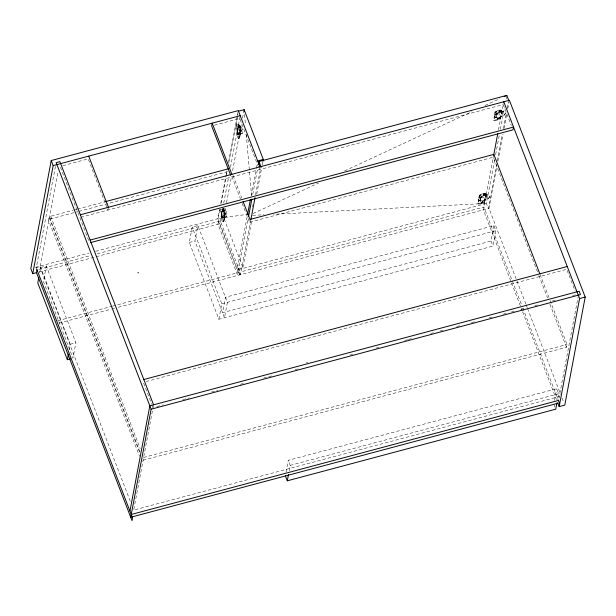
<?xml version="1.0" encoding="UTF-8"?>
<svg xmlns="http://www.w3.org/2000/svg" width="616" height="616" viewBox="0 0 616 616"><rect width="100%" height="100%" fill="white"/><g stroke="black" fill="none" stroke-linecap="round" stroke-linejoin="round"><path stroke-width="0.46" stroke-dasharray="3.08 2.31" d="M238.038 133.48C239.701 135.713 235.997 132.14 238.276 134.442M239.193 127.404L238.6 126.072L239.016 127.92L238.916 126.503L239.116 127.443L239.662 127.281L239.385 126.38L239.616 127.343M237.861 130.423L237.229 133.218L237.969 135.035L237.66 133.364L237.199 133.495L237.93 135.05M55.44 166.397L36.259 267.906L40.002 266.905L57.935 171.972M39.663 272.95L40.695 267.498L46.308 266.004L75.876 342.758L72.957 358.196L43.39 281.443L46.308 266.004M139.994 452.175L50.181 219.019L50.704 216.239L72.919 210.31M69.231 349.703L70.263 344.252L40.695 267.498M108.247 208.208L107.9 210.064L107.207 208.27M153.392 405.752L133.68 510.102L559.282 396.512L578.108 296.881M493.909 225.602L490.998 241.041L222.538 312.689L225.456 297.251L493.909 225.602L495.865 230.669L492.946 246.1L218.88 319.25L189.312 242.496L192.231 227.058L197.844 225.564L227.404 302.317L224.486 317.748L194.925 240.995L197.844 225.564M97.205 253.815L220.351 220.944L240.063 272.11L239.539 274.89L217.879 218.665L219.65 209.271M220.72 203.626L226.041 175.445M226.218 174.505L226.934 170.748M228.705 161.346L237.229 116.247M237.406 115.308L238.292 110.611M219.866 209.833L218.095 219.227L223.708 217.725L246.446 214.43M221.113 203.249L226.08 176.946M226.257 176.007L227.15 171.31M228.744 162.847L237.976 113.991M221.929 214.73L221.267 211.558L221.675 209.394L224.794 208.562L226.911 213.144L226.711 216.77L222.838 217.456L221.483 213.945L224.917 213.028L226.711 216.77M237.684 131.37L237.014 128.197L237.422 126.041L240.54 125.21L242.658 129.791L242.458 133.41L238.592 134.103L237.237 130.584L240.664 129.676L242.458 133.41M221.483 213.945C220.59 215.715 221.275 222.923 223.839 221.714L225.364 213.536L223.6 208.447M223.285 217.679L223.485 214.06L222.13 210.549L222.569 208.231M237.237 130.584C236.359 132.332 237.021 139.57 239.585 138.361L241.102 130.33C241.102 127.689 238.384 121.167 237.876 127.189L239.231 130.708L239.031 134.326M222.669 208.693L219.827 223.724L39.232 271.925M223.731 203.049L228.705 176.746M230.476 167.352L240.24 115.669M222.106 213.775L221.66 216.239L222.022 218.441L221.452 216.732L222.083 217.132L222.022 218.441M222.753 210.379L223.192 208.062M238.5 127.027L239 124.594M224.917 213.028L224.386 210.726L224.794 208.562M240.664 129.676L240.132 127.366L240.54 125.21M225.479 208.331L223.708 217.725L242.873 267.49L237.26 268.992L247.209 216.37M226.549 202.695L231.516 176.384M232.586 170.748L241.634 122.83M242.527 118.133L243.944 110.618M218.88 319.25L221.791 303.811L192.231 227.058M251.112 195.703L256.079 169.392M256.256 168.453L257.149 163.756M250.766 220.143L240.471 274.644L238.523 269.585L248.109 218.842M252.729 194.417L257.519 169.046M537.506 271.933L493.308 157.18L249.48 222.253L250.011 219.481M259.428 169.616L259.952 166.844M255.563 194.779L260.714 167.529M242.873 267.49L251.751 220.513M256.726 194.202L262.046 166.012M262.224 165.073L262.94 161.315M286.04 472.125L288.273 460.321L556.725 388.673L558.673 393.732L557.649 399.176M289.189 470.824L290.221 465.38L288.273 460.321M486.686 198.537L485.608 195.726L483.622 196.843L484.807 199.938L480.911 200.978L480.095 200.608L478.902 197.52L479.31 195.357L480.365 194.487L484.261 193.447L486.016 193.57L487.094 196.381L486.686 198.537L484.415 200.331M502.44 115.184L501.355 112.374L499.368 113.49L500.562 116.586L496.665 117.625L495.842 117.256L494.656 114.16L495.064 112.004L496.111 111.134L500.007 110.095L501.763 110.21L502.849 113.021L502.44 115.184L500.161 116.971M480.095 200.608L480.503 198.452L479.31 195.357M495.842 117.256L496.25 115.092L495.064 112.004M484.592 199.376L484.153 201.694A0.993 0.416 -21.1 0 1 483.137 202.402L478.771 203.565A0.993 0.416 -21.1 0 1 477.924 203.357L479.44 195.326A0.993 0.416 -21.1 0 1 480.457 194.618L484.823 193.447A0.993 0.416 -21.1 0 1 485.67 193.663L485.239 195.98M500.346 116.024L499.907 118.334A0.993 0.416 -21.1 0 1 498.883 119.05L494.517 120.212A0.993 0.416 -21.1 0 1 493.67 119.997L495.187 111.973A0.993 0.416 -21.1 0 1 496.211 111.257L500.577 110.095A0.993 0.416 -21.1 0 1 501.424 110.31L500.985 112.628M484.807 199.938L484.376 202.256A0.993 0.416 -21.1 0 1 483.352 202.964L478.986 204.127A0.993 0.416 -21.1 0 1 478.139 203.919L479.656 195.888A0.993 0.416 -21.1 0 1 480.68 195.18L485.038 194.009A0.993 0.416 -21.1 0 1 485.893 194.225M480.503 198.452L481.558 197.582L485.454 196.543L486.016 193.57M500.562 116.586L500.123 118.896A0.993 0.416 -21.1 0 1 499.099 119.612L494.733 120.775A0.993 0.416 -21.1 0 1 493.886 120.559L495.403 112.536A0.993 0.416 -21.1 0 1 496.427 111.819L500.793 110.657A0.993 0.416 -21.1 0 1 501.64 110.872M496.25 115.092L497.305 114.23L501.201 113.19L501.763 110.21M493.832 154.4L483.36 209.817L520.92 307.322M498.452 129.953L503.78 101.763M494.563 160.206L486.401 203.426L488.349 208.485L496.696 164.326M495.634 154.57L499.36 134.835M500.423 129.198L504.512 107.592M506.106 99.13L506.637 96.312M497.405 160.568L502.379 134.257M503.441 128.621L506.46 112.651M507.345 107.954L508.593 101.371M525.848 304.035L488.973 208.324L496.789 166.975M497.851 161.338L503.002 134.096M504.065 128.459L506.729 114.36M507.792 108.724L509.032 102.148M554.492 400.477L556.725 388.673M143.097 460.244L566.52 347.239L567.043 344.46L550.119 300.531M223.2 221.937L224.74 213.706L222.977 208.608M223.585 211.25L222.853 209.432L222.892 210.356L223.562 211.288L223.138 209.44L222.622 209.509L222.438 210.464L221.675 209.394M237.838 134.55L237.391 133.233M223.631 209.733C224.755 211.311 222.06 209.201 223.87 210.695M223.431 210.803L223.161 209.856M222.091 217.91C221.383 216.678 222.538 216.501 222.53 217.795M499.168 111.873C500.231 109.609 498.69 113.298 499.93 111.088M497.82 118.973C499.799 118.973 496.504 117.987 498.752 118.611M483.414 195.226C484.484 192.931 482.998 196.696 484.176 194.448M238.931 138.615L240.486 130.261L238.438 124.771M239.308 127.936L238.792 126.026L239.224 127.928M223.046 209.378L223.423 211.234M221.706 216.478L222.176 218.403M238.885 126.519L239.385 126.38M239.532 138.469L237.506 133.556L237.776 135.089M253.091 213.529L318.487 183.075M344.644 170.894L471.941 111.611M485.023 105.521L499.846 98.622M482.451 201.917C481.627 200.739 483.806 203.08 481.943 201.948M482.459 201.956L482.998 201.971M62.84 165.658L88.188 158.889L106.861 207.369M214.376 125.217L239.716 118.449L258.735 167.821M238.792 126.026L238.192 127.112L237.422 126.041M237.876 127.189L241.31 126.272M237.014 128.197L240.132 127.366M239.231 130.708L242.658 129.791M239.439 132.171L242.873 131.254M238.592 134.103L242.019 133.187M240.032 134.427A5.798 1.317 75.1 0 0 238.654 126.811L238.315 125.995A5.798 1.317 75.1 0 0 236.244 124.586A5.798 1.317 75.1 0 0 237.306 131.316L237.63 132.209A5.798 1.317 75.1 0 0 240.032 134.427L240.348 134.35A5.798 1.317 75.1 0 0 238.962 126.727L238.623 125.91A5.798 1.317 75.1 0 0 236.559 124.509A5.798 1.317 75.1 0 0 237.622 131.231L237.938 132.124A5.798 1.317 75.1 0 0 240.348 134.35M73.851 210.064L76.623 209.325M77.547 209.078L104.397 201.909M50.181 219.019L77.947 211.604M78.879 211.357L227.92 171.579M80.742 217.309L503.249 104.543L511.318 125.487M494.656 114.16L495.472 114.53L499.368 113.49M222.13 210.549L225.556 209.632M221.267 211.558L224.386 210.726M223.485 214.06L226.911 213.144M223.693 215.523L227.119 214.607M221.86 216.978L222.322 216.855M35.428 267.359L89.143 253.022M95.626 251.29L217.879 218.665M222.838 217.456L226.272 216.539M220.436 209.163A5.798 1.317 75.1 0 0 221.56 214.668L221.875 215.561A5.798 1.317 75.1 0 0 224.286 217.787L224.594 217.702A5.798 1.317 75.1 0 0 223.215 210.079L222.876 209.263A5.798 1.317 75.1 0 0 222.53 208.562M38.87 269.385L90.721 255.54M189.312 242.496L194.925 240.995M478.902 197.52L479.725 197.882L483.622 196.843M238.523 269.585L486.401 203.426L273.65 214.283M57.658 320.797L111.511 306.421M112.443 306.175L483.883 207.038L521.482 304.65M58.982 323.084L110.834 309.24M111.758 308.993L114.538 308.254M118.241 307.269L488.973 208.324M70.263 344.252L75.876 342.758M221.791 303.811L495.865 230.669M146.084 381.558L566.72 269.3L575.121 291.114M156.757 406.614L163.263 404.881M182.76 399.676L189.258 397.944M211.542 391.992L218.041 390.259M240.332 384.315L244.044 383.321M263.54 378.116L271.902 375.883M295.11 369.692L298.829 368.699M349.896 355.07L352.683 354.323M375.899 348.132L379.61 347.139M404.681 340.448L407.469 339.701M408.393 339.455L412.112 338.461M430.684 333.51L433.464 332.763M439.97 331.031L443.682 330.037M456.679 326.572L460.398 325.579M471.54 322.607L475.252 321.614M489.181 317.895L492.892 316.901M503.11 314.175L506.822 313.19M511.465 311.95L514.252 311.203M520.751 309.471L524.462 308.477M534.68 305.752L538.392 304.758M552.321 301.047L556.032 300.054M572.749 295.595L575.537 294.848M143.628 457.465L567.043 344.46M290.221 465.38L558.673 393.732M223.754 221.829L221.591 216.539M252.568 215.361L264.064 214.776M502.849 113.021L501.093 112.905L501.17 111.658M487.094 196.381L485.346 196.258L485.416 195.01M483.291 194.849L484.345 194.925M500.092 111.565L498.998 111.45M497.659 118.549L497.697 118.595A0.993 0.416 -21.1 0 0 497.882 119.311A0.993 0.416 -21.1 0 0 499.222 118.465L499.276 118.611A0.993 0.416 -21.1 0 1 497.936 119.458A0.993 0.416 -21.1 0 1 497.805 118.742A0.993 0.416 -21.1 0 1 499.276 118.611M501.416 110.195L501.632 110.757M500.562 111.365A0.993 0.416 -21.1 0 1 499.222 112.212A0.993 0.416 -21.1 0 1 499.091 111.496A0.993 0.416 -21.1 0 1 500.562 111.365L500.615 111.511A0.993 0.416 -21.1 0 1 499.276 112.351A0.993 0.416 -21.1 0 1 499.145 111.642A0.993 0.416 -21.1 0 1 500.615 111.511M500.007 110.095L501.201 113.19M496.111 111.134L497.305 114.23M495.472 114.53L496.665 117.625M494.432 115.985A5.798 2.41 -21.1 0 0 499.376 117.233L500.331 116.94A5.798 2.41 -21.1 0 0 505.343 113.075A5.798 2.41 -21.1 0 0 501.339 111.619L500.392 111.827A5.798 2.41 -21.1 0 0 494.432 115.985L494.54 116.27A5.798 2.41 -21.1 0 0 499.484 117.51L500.438 117.217A5.798 2.41 -21.1 0 0 505.451 113.359A5.798 2.41 -21.1 0 0 501.447 111.896L500.508 112.112A5.798 2.41 -21.1 0 0 494.54 116.27M493.678 120.112L493.893 120.674M540.109 274.536L549.772 299.638M538.892 275.521L547.524 297.928M549.942 304.204L566.52 347.239M485.662 193.555L485.878 194.117M484.815 194.725A0.993 0.416 -21.1 0 1 483.475 195.565A0.993 0.416 -21.1 0 1 483.344 194.856A0.993 0.416 -21.1 0 1 484.815 194.725L484.869 194.864M484.261 193.447L485.454 196.543M526.187 304.935L527.227 307.615M527.566 308.508L560.645 394.386M562.023 397.967L563.748 402.44M559.282 396.512L559.929 398.198M483.475 201.825A0.993 0.416 -21.1 0 1 482.135 202.672A0.993 0.416 -21.1 0 1 482.005 201.956A0.993 0.416 -21.1 0 1 483.475 201.825L483.529 201.963A0.993 0.416 -21.1 0 1 482.189 202.81A0.993 0.416 -21.1 0 1 482.058 202.094A0.993 0.416 -21.1 0 1 483.529 201.963M480.365 194.487L481.558 197.582M522.822 308.123L558.396 400.469M479.725 197.882L480.911 200.978M521.267 308.223L522.299 310.903M522.645 311.796L556.417 399.468M478.678 199.338A5.798 2.41 -21.1 0 0 483.622 200.585L484.576 200.292A5.798 2.41 -21.1 0 0 489.589 196.427A5.798 2.41 -21.1 0 0 485.585 194.972L484.646 195.187A5.798 2.41 -21.1 0 0 478.678 199.338L478.786 199.623A5.798 2.41 -21.1 0 0 483.737 200.87L484.692 200.577A5.798 2.41 -21.1 0 0 489.697 196.712A5.798 2.41 -21.1 0 0 485.693 195.257L484.753 195.464A5.798 2.41 -21.1 0 0 478.786 199.623M477.931 203.465L478.147 204.027M490.998 241.041L492.946 246.1M553.807 404.104L555.108 407.484M307.515 362.709L307.299 362.146L306.676 362.316L306.891 362.878M233.064 175.491L241.711 197.929M231.847 176.476L240.494 198.914M242.219 203.403L249.48 222.253M60.468 167.282L79.141 215.754M79.834 217.548L89.243 241.98M143.636 383.175L151.698 404.119M152.036 404.989L153.045 407.607M50.704 216.239L140.171 448.494M139.339 451.69L48.833 216.74L48.31 219.519L139.501 456.256M40.002 266.905L130.222 501.131M237.506 133.556L237.422 133.079M244.537 114.437L245.438 124.909M246.261 134.434L251.52 195.372M252.344 204.897L252.506 206.799M498.583 118.195L497.697 118.595A0.993 0.416 -21.1 0 1 499.222 118.465M482.836 201.548L482.074 202.325M224.286 217.787A5.798 1.317 75.1 0 0 222.9 210.164L222.561 209.348A5.798 1.317 75.1 0 0 222.222 208.639M224.594 217.702A5.798 1.317 75.1 0 1 222.191 215.485L221.868 214.584A5.798 1.317 75.1 0 1 220.744 209.078M218.48 221.444L217.956 224.224L237.668 275.39L238.192 272.611L218.48 221.444M138.277 272.387L137.653 272.549L137.869 273.111L138.492 272.95L138.277 272.387"/><path stroke-width="0.92" d="M259.952 166.844L238.292 110.611L51.22 160.537L30.8 268.591L32.748 273.65L36.452 272.665L37.014 269.877M32.748 273.65L53.169 165.604L51.22 160.537M38.808 277.493L37.776 282.937L67.344 359.69L70.555 358.835M67.344 359.69L68.376 354.246M129.938 511.103L149.827 405.828L579.171 291.237L580.472 294.61L151.128 409.201L130.715 517.255L557.873 403.249M247.563 214.491L250.404 199.461M248.641 216.024L251.836 199.114M258.404 164.349L258.943 161.531L506.814 95.372L508.77 100.431M250.951 219.204L255.032 197.597M262.94 161.315L263.294 159.436L244.121 109.679L238.507 111.173M556.956 402.81L555.763 409.17L287.302 480.819L288.504 474.459M493.655 155.324L497.743 133.71M80.357 214.776L509.393 100.269L585.2 297.074L564.78 405.12L559.174 406.622L579.587 298.567L503.78 101.763M504.204 96.589L506.814 95.372M53.169 165.604L240.24 115.669M105.321 201.663L228.444 168.799M257.68 160.938L263.294 159.436M90.105 240.078L513.528 127.065L512.997 129.845L90.513 242.604M143.821 379.525L567.244 266.52M579.587 298.567L585.2 297.074M131.239 514.476L558.72 400.385M539.762 273.635L493.832 154.4L250.011 219.481L243.089 201.524M558.319 400.261L559.698 403.842M557.796 403.041L559.174 406.622M258.943 161.531L260.891 166.589M231.893 174.328L212.181 123.161L211.658 125.941L230.677 175.314M285.354 475.752L287.302 480.819M88.712 156.118L108.424 207.284M153.569 404.827L59.891 161.638L56.148 162.632L151.128 409.201M36.606 268.807L132.54 517.848L132.009 520.628L36.49 272.657M244.121 109.679L244.29 111.581"/></g></svg>
